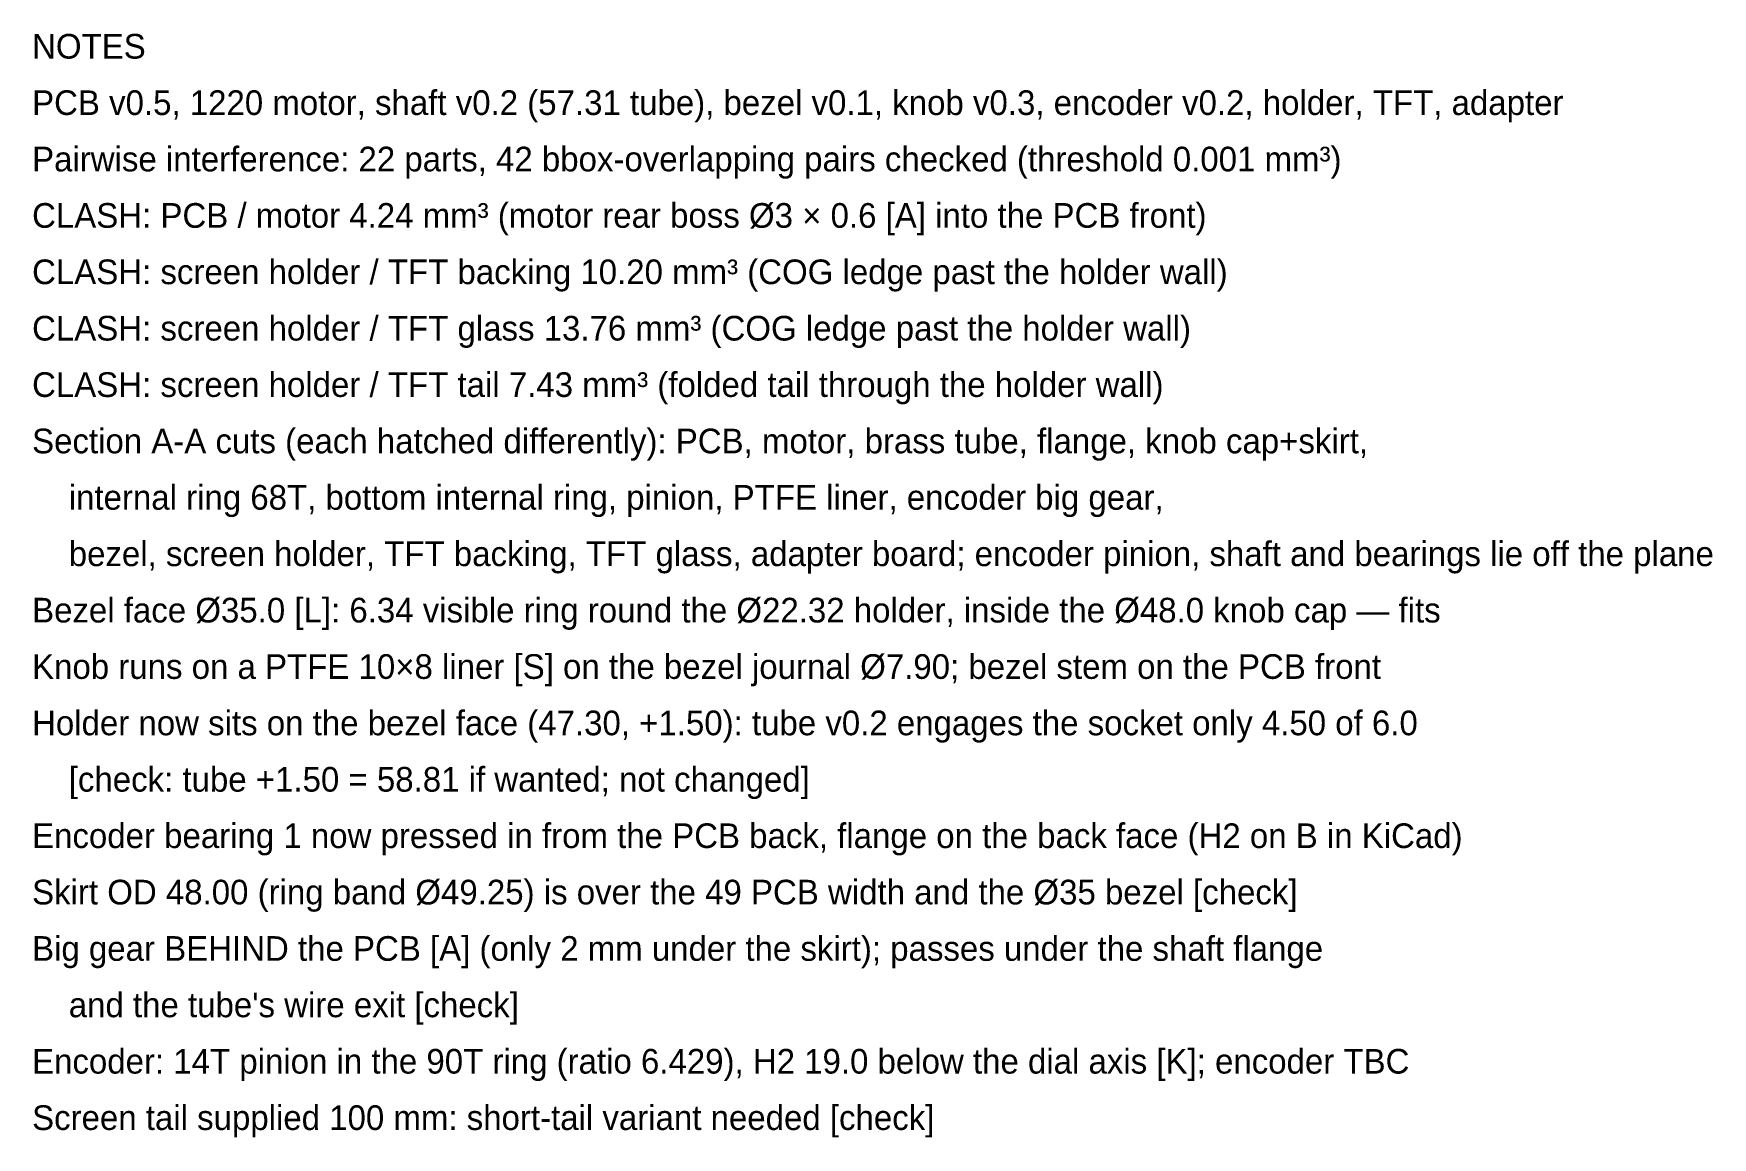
# Model space of a CAD drawing. Header units: millimetres. Extents: x -13 to 272, y -50 to 160.
# Drawn here: x 176.7 to 271.9, y -8.4 to 54.2 of the extents above; entities that cross this region are included whole.
import ezdxf

# ---------------------------------------------------------------- set-up
doc = ezdxf.new("R2010")
doc.units = ezdxf.units.MM
doc.layers.add('TEXT', color=7, linetype='CONTINUOUS')

msp = doc.modelspace()

# ---------------------------------------------------------------- texts
at = {"layer": 'TEXT'}
for s, p in [('NOTES', (176.585, 52.795)), ('PCB v0.5, 1220 motor, shaft v0.2 (57.31 tube), bezel v0.1, knob v0.3, encoder v0.2, holder, TFT, adapter', (176.585, 49.595)), ('Pairwise interference: 22 parts, 42 bbox-overlapping pairs checked (threshold 0.001 mm³)', (176.585, 46.395)), ('CLASH: PCB / motor 4.24 mm³ (motor rear boss Ø3 × 0.6 [A] into the PCB front)', (176.585, 43.195)), ('CLASH: screen holder / TFT backing 10.20 mm³ (COG ledge past the holder wall)', (176.585, 39.995)), ('CLASH: screen holder / TFT glass 13.76 mm³ (COG ledge past the holder wall)', (176.585, 36.795)), ('CLASH: screen holder / TFT tail 7.43 mm³ (folded tail through the holder wall)', (176.585, 33.595)), ('Section A-A cuts (each hatched differently): PCB, motor, brass tube, flange, knob cap+skirt,', (176.585, 30.395)), ('    internal ring 68T, bottom internal ring, pinion, PTFE liner, encoder big gear,', (176.585, 27.195)), ('    bezel, screen holder, TFT backing, TFT glass, adapter board; encoder pinion, shaft and bearings lie off the plane', (176.585, 23.995)), ('Bezel face Ø35.0 [L]: 6.34 visible ring round the Ø22.32 holder, inside the Ø48.0 knob cap — fits', (176.585, 20.795)), ('Knob runs on a PTFE 10×8 liner [S] on the bezel journal Ø7.90; bezel stem on the PCB front', (176.585, 17.595)), ('Holder now sits on the bezel face (47.30, +1.50): tube v0.2 engages the socket only 4.50 of 6.0', (176.585, 14.395)), ('    [check: tube +1.50 = 58.81 if wanted; not changed]', (176.585, 11.195)), ('Encoder bearing 1 now pressed in from the PCB back, flange on the back face (H2 on B in KiCad)', (176.585, 7.995)), ('Skirt OD 48.00 (ring band Ø49.25) is over the 49 PCB width and the Ø35 bezel [check]', (176.585, 4.795)), ('Big gear BEHIND the PCB [A] (only 2 mm under the skirt); passes under the shaft flange', (176.585, 1.595)), ("    and the tube's wire exit [check]", (176.585, -1.605)), ('Encoder: 14T pinion in the 90T ring (ratio 6.429), H2 19.0 below the dial axis [K]; encoder TBC', (176.585, -4.805)), ('Screen tail supplied 100 mm: short-tail variant needed [check]', (176.585, -8.005))]:
    msp.add_text(s, height=1.4, dxfattribs=at).set_placement(p)

doc.saveas('drawing.dxf')
